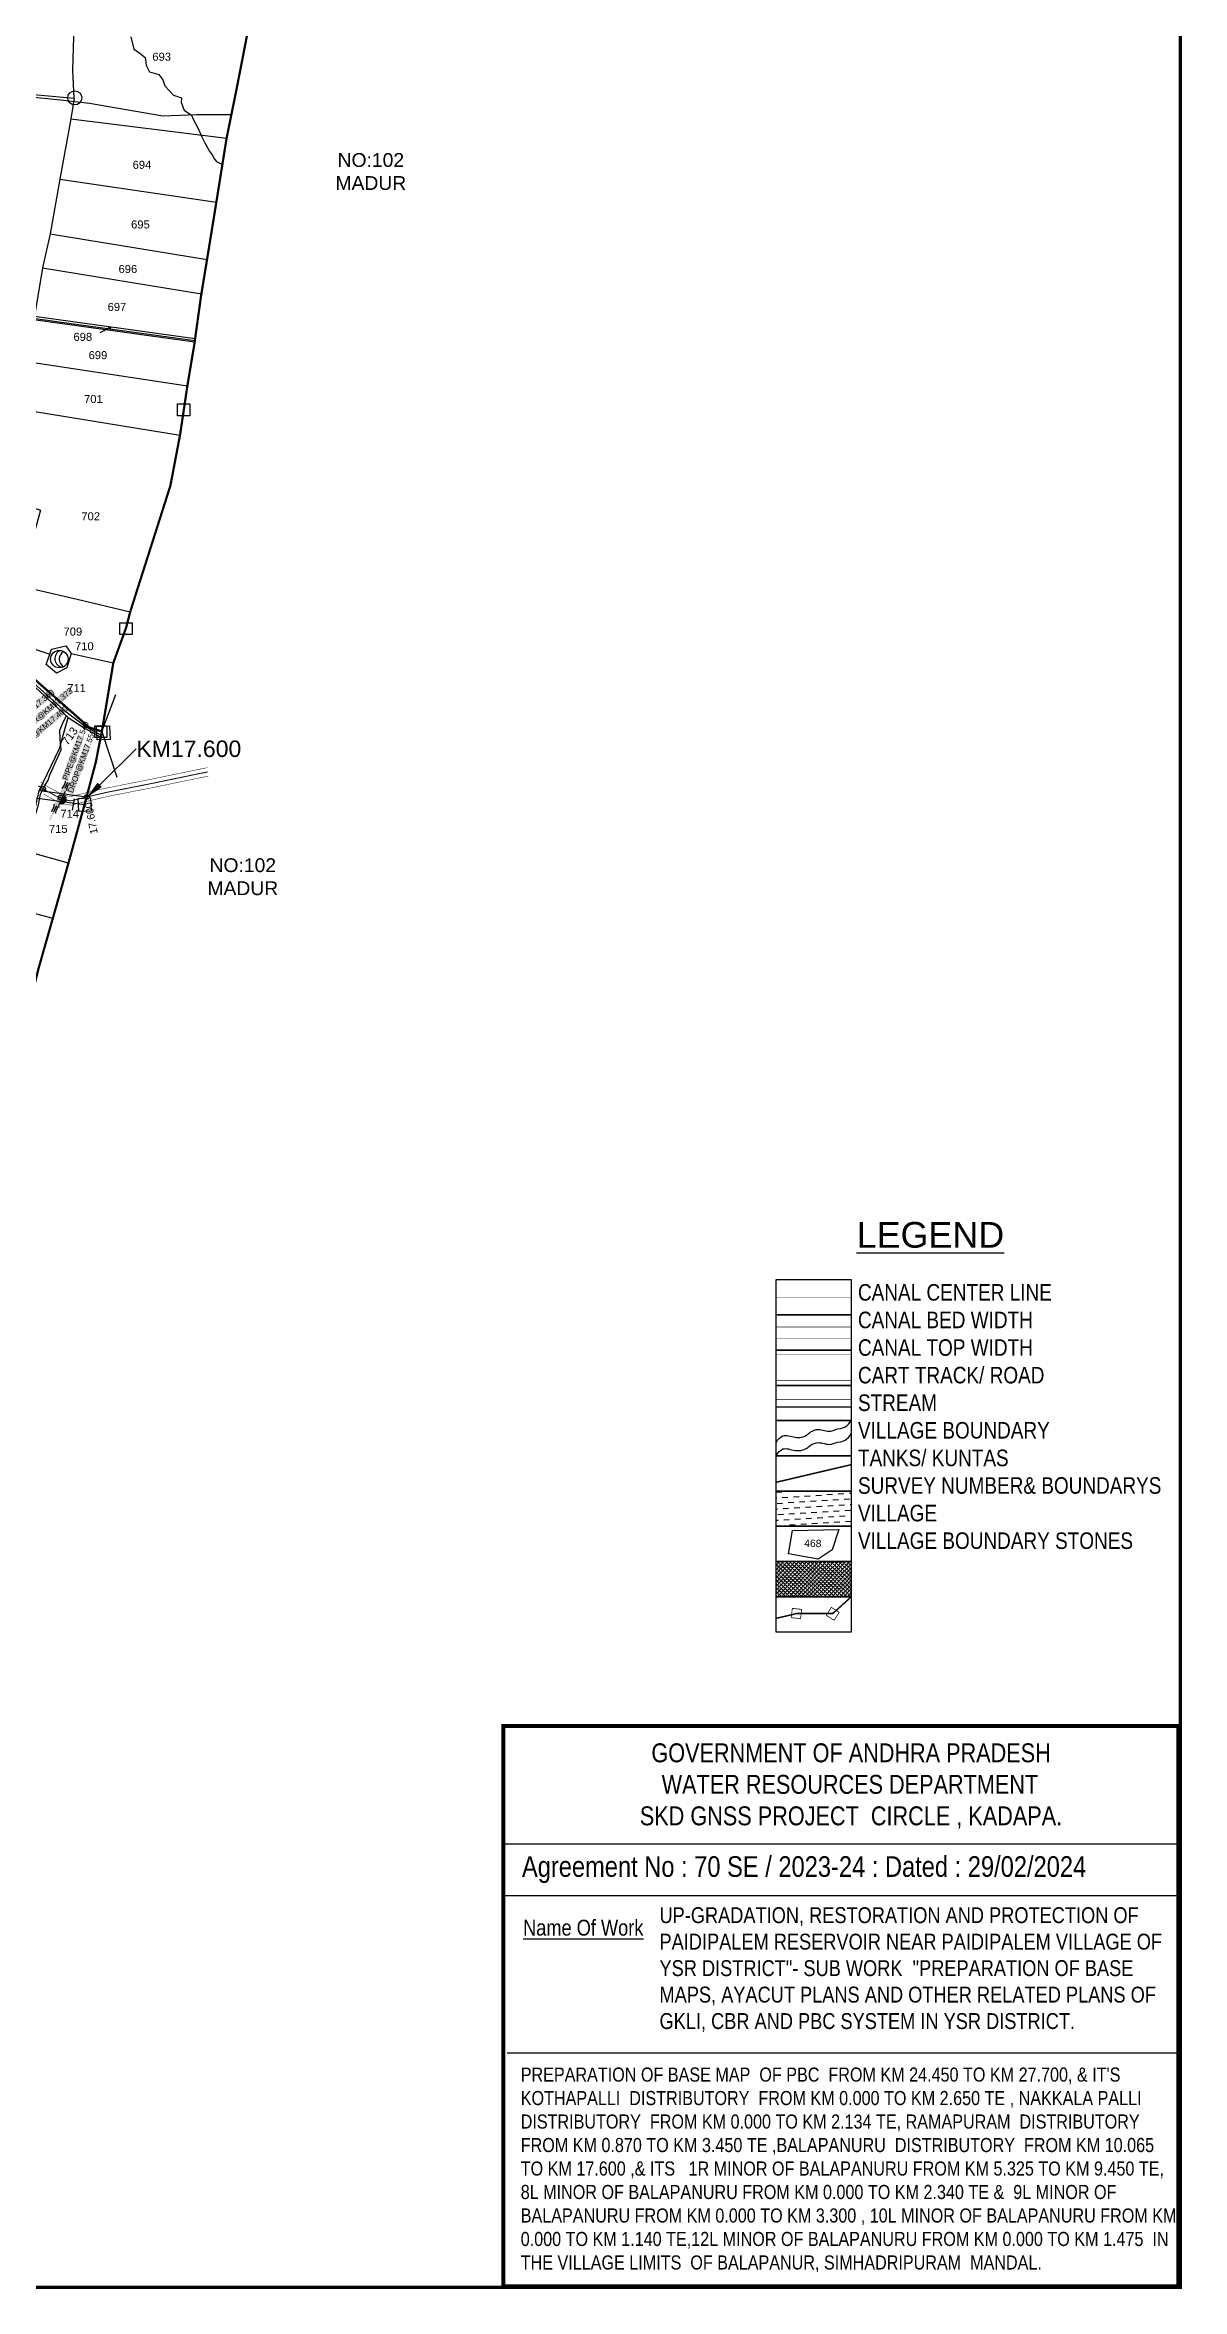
# Model space of a CAD drawing. Header units: millimetres. Extents: x 194974 to 210505, y 1603976 to 1614238.
# Drawn here: x 199803 to 202218, y 1604136 to 1608904 of the extents above; entities that cross this region are included whole.
import ezdxf
from ezdxf import colors
from ezdxf.entities.mleader import LeaderData, LeaderLine
from ezdxf.enums import TextEntityAlignment as Align
from ezdxf.math import Vec2, Vec3

# ---------------------------------------------------------------- set-up
doc = ezdxf.new("R2010")
doc.units = ezdxf.units.MM
doc.header["$LTSCALE"] = 15
doc.header["$PDMODE"] = 32
doc.header["$PDSIZE"] = 10
doc.linetypes.add('ACAD_ISO02W100', pattern=[15, 12, -3])
doc.linetypes.add('HIDDEN2', pattern=[0.1875, 0.125, -0.0625])
for name, color, linetype in [('BOUNDRY STONES', 240, 'Continuous'), ('CANAL1', 7, 'Continuous'), ('CSMark', 72, 'Continuous'), ('DIMENSION', 1, 'Continuous'), ('FRAME 025', 7, 'Continuous'), ('PAPER SIZE', 5, 'Continuous'), ('PLOT NO', 7, 'Continuous'), ('PLOTS', 7, 'Continuous'), ('PLOTS NO', 7, 'Continuous'), ('ROADS', 1, 'Continuous'), ('STREAMS', 4, 'Continuous'), ('STRUCTURE', 5, 'Continuous'), ('TABLE', 7, 'Continuous'), ('tank', 4, 'Continuous'), ('text2', 7, 'Continuous'), ('TITLEBLOCK', 7, 'Continuous'), ('VILLAGE', 7, 'Continuous'), ('VILLAGE BOUNDRY', 5, 'Continuous'), ('VILLAGE STONES', 240, 'Continuous'), ('wells', 7, 'Continuous')]:
    doc.layers.add(name, color=color, linetype=linetype)
doc.styles.add('A', font='arial.ttf')
doc.styles.add('ARIALN', font='ARIALN.TTF')
doc.styles.get("Standard").update_dxf_attribs({"font": 'arial.ttf'})
doc.linetypes.add('DOTS', pattern='A,1e-06,-3,["●",Standard,S=3,R=0,X=-1.25,Y=-1.25],-3', length=6.000001)
doc.dimstyles.get("Standard").update_dxf_attribs({"dimtxt": 0.18, "dimasz": 0.18, "dimexe": 0.18, "dimexo": 0.0625, "dimgap": 0.09, "dimtad": 0, "dimtih": 1, "dimtoh": 1, "dimdec": 4, "dimzin": 0, "dimdsep": 46, "dimtxsty": 'Standard', "dimcen": 0.09, "dimadec": 0, "dimazin": 0, "dimtfac": 1, "dimtdec": 4, "dimtofl": 0, "dimtmove": 0, "dimatfit": 3, "dimfxl": 1, "dimtolj": 1, "dimtzin": 0, "dimarcsym": 0})

# ---------------------------------------------------------------- blocks, each defined once
blk = doc.blocks.new('DROP')
h = blk.add_hatch()
h.set_pattern_fill('ANSI31', color=1, scale=10, angle=45)
h.set_pattern_definition([(90, (-324.4107, -25.7687), (-1.25, 0), [])])
h.paths.add_polyline_path([(-9.9, -4.3), (-13.8, 4.1), (13.8, 4.1), (10.2, -4.3)])
at = {"layer": 'STRUCTURE', "color": 5, "const_width": 0.49}
blk.add_lwpolyline([(-9.9, -4.3), (-13.8, 4.1), (13.8, 4.1), (10.2, -4.3), (-9.9, -4.3)], dxfattribs=at)
at = {"layer": 'STRUCTURE', "color": 5}
blk.add_circle((0, 0), 1.33, dxfattribs=at)
blk = doc.blocks.new('SP')
at = {"layer": 'STRUCTURE'}
h = blk.add_hatch(dxfattribs=at)
h.set_pattern_fill('DASH', color=256, scale=8, style=0)
h.set_pattern_definition([(0, (0, 0), (1, 1), [1, -1])])
edge = h.paths.add_edge_path()
edge.add_spline(control_points=[(769825.7, 1706742.1), (769825.3, 1706741.8), (769823.8, 1706740.8), (769820.9, 1706740.3), (769817, 1706739.7), (769811.4, 1706738.9), (769804, 1706739.7), (769798.4, 1706741), (769795.6, 1706741.6)], knot_values=[0, 0, 0, 0, 1.613557, 5.24513, 8.624976, 13.470124, 22.190216, 30.746377, 30.746377, 30.746377, 30.746377], degree=3, periodic=0)
edge.add_line((769795.6, 1706741.6), (769792.6, 1706739.6))
edge.add_line((769792.6, 1706739.6), (769732.6, 1706739.6))
edge.add_line((769732.6, 1706739.6), (769729.6, 1706741.6))
edge.add_spline(control_points=[(769729.6, 1706741.6), (769726.9, 1706740.9), (769721.3, 1706739.5), (769713.9, 1706738.5), (769708.3, 1706739.1), (769704.4, 1706739.6), (769701.5, 1706740), (769700, 1706741), (769699.5, 1706741.3)], knot_values=[0, 0, 0, 0, 8.556161, 17.276253, 22.121402, 25.501247, 29.13282, 30.746377, 30.746377, 30.746377, 30.746377], degree=3, periodic=0)
edge.add_line((769699.5, 1706741.3), (769699.5, 1706722.1))
edge.add_spline(control_points=[(769699.5, 1706722.1), (769700, 1706722.4), (769701.4, 1706723.4), (769704.3, 1706724), (769708.2, 1706724.5), (769713.8, 1706725.3), (769721.2, 1706724.5), (769726.8, 1706723.3), (769729.6, 1706722.6)], knot_values=[0, 0, 0, 0, 1.613557, 5.24513, 8.624976, 13.470124, 22.190216, 30.746377, 30.746377, 30.746377, 30.746377], degree=3, periodic=0)
edge.add_line((769729.6, 1706722.6), (769732.6, 1706724.6))
edge.add_line((769732.6, 1706724.6), (769792.6, 1706724.6))
edge.add_line((769792.6, 1706724.6), (769795.6, 1706722.6))
edge.add_spline(control_points=[(769795.6, 1706722.6), (769798.4, 1706723.3), (769803.9, 1706724.8), (769811.3, 1706725.8), (769817, 1706725.1), (769820.9, 1706724.7), (769823.8, 1706724.2), (769825.2, 1706723.3), (769825.7, 1706723)], knot_values=[0, 0, 0, 0, 8.556161, 17.276253, 22.121402, 25.501247, 29.13282, 30.746377, 30.746377, 30.746377, 30.746377], degree=3, periodic=0)
edge.add_line((769825.7, 1706723), (769825.7, 1706742.1))
h.paths.add_polyline_path([(769764.2, 1706732.1, -1), (769761.1, 1706732.1, -1)], flags=0)
h.paths.add_polyline_path([(769761.1, 1706732.1, 1), (769764.2, 1706732.1, 1)], flags=16)
at = {"layer": 'STRUCTURE', "const_width": 0.628}
for points in [[(769726.6, 1706747.6), (769726.6, 1706743.6), (769732.6, 1706739.6), (769792.6, 1706739.6), (769798.6, 1706743.6), (769798.6, 1706747.6)], [(769726.6, 1706716.6), (769726.6, 1706720.6), (769732.6, 1706724.6), (769792.6, 1706724.6), (769798.6, 1706720.6), (769798.6, 1706716.6)]]:
    blk.add_lwpolyline(points, dxfattribs=at)
at = {"layer": 'STRUCTURE', "color": 3}
blk.add_lwpolyline([(769732.6, 1706724.6), (769792.6, 1706724.6)], dxfattribs=at)
blk.add_lwpolyline([(769732.6, 1706724.6), (769792.6, 1706724.6)], dxfattribs=at)
at = {"layer": 'STRUCTURE', "color": 0}
blk.add_circle((769762.6, 1706732.1), 1.55, dxfattribs=at)
at = {"layer": 'STRUCTURE'}
for points in [[(769699.5, 1706741.3), (769700.9, 1706740.5), (769704.4, 1706739.6), (769707.8, 1706739.2), (769712.6, 1706738.8), (769721.3, 1706739.7), (769729.6, 1706741.6)], [(769699.5, 1706722.1), (769700.9, 1706723), (769704.4, 1706724), (769707.7, 1706724.5), (769712.5, 1706725), (769721.2, 1706724.4), (769729.6, 1706722.6)], [(769825.7, 1706742.1), (769824.3, 1706741.3), (769820.8, 1706740.3), (769817.5, 1706739.8), (769812.7, 1706739.2), (769804, 1706739.9), (769795.6, 1706741.6)], [(769825.7, 1706723), (769824.3, 1706723.8), (769820.8, 1706724.7), (769817.4, 1706725.1), (769812.6, 1706725.5), (769803.9, 1706724.6), (769795.6, 1706722.6)]]:
    blk.add_spline(points, degree=3, dxfattribs=at)
at = {"layer": 'STRUCTURE', "color": 0}
blk.add_text('STREAM', height=5, dxfattribs=at).set_placement((769684.3, 1706732.1), align=Align.MIDDLE_CENTER)
for points in [[(769727.4, 1706732.1), (769700.8, 1706732.1)], [(769824.4, 1706732.1), (769800.5, 1706732.1)]]:
    blk.add_leader(points, dimstyle='Standard', override={"dimasz": 10, "dimgap": 0.09, "dimtad": 0}, dxfattribs=at)

msp = doc.modelspace()

# ---------------------------------------------------------------- hatches: boundary and pattern name
at = {"layer": 'tank'}
h = msp.add_hatch(dxfattribs=at)
h.set_pattern_fill('DASH', color=256, scale=95.077244, angle=3.5405, style=0)
h.set_pattern_definition([(3.5405362, (-403735.14, 277832.465), (11.12803869, 12.59590524), [11.88465552, -11.88465552])])
h.paths.add_polyline_path([(201355.7, 1605831.3), (201515.3, 1605831.3), (201515.3, 1605756.5), (201355.7, 1605756.5)])
at = {"layer": 'VILLAGE', "linetype": 'Continuous'}
h = msp.add_hatch(dxfattribs=at)
h.set_pattern_fill('SACNCR', color=256, scale=63.860199, angle=1.5303, style=0)
h.set_pattern_definition([(46.53031993, (-403735.1395, 277832.4647), (-4.344919461, 4.118806994), []), (46.53031993, (-403730.9076, 277832.578), (-4.344919461, 4.118806994), [0, -5.9868937])])
h.paths.add_polyline_path([(201355.7, 1605681.6), (201515.3, 1605681.6), (201515.3, 1605606.7), (201355.7, 1605606.7)])

# ---------------------------------------------------------------- linework, layer by layer
at = {"color": 5, "const_width": 7}
msp.add_lwpolyline([(194977.8, 1613773.1), (202214.5, 1613773.1), (202214.5, 1604139.6), (194977.8, 1604139.6)], close=True, dxfattribs=at)
at = {"layer": 'BOUNDRY STONES', "color": 1}
for points in [[(200084.8, 1608140.7), (200110.9, 1608140.7), (200110.9, 1608115.7), (200084.8, 1608115.7)], [(199962, 1607675.7), (199988.1, 1607675.7), (199988.1, 1607650.8), (199962, 1607650.8)], [(199908.7, 1607457.3), (199934.8, 1607457.2), (199934.8, 1607432.3), (199908.7, 1607432.3)], [(199912.8, 1607455.6), (199940.3, 1607456.9), (199941.6, 1607428.3), (199914.1, 1607427)], [(199873.9, 1607302.7), (199899.8, 1607303.9), (199901.1, 1607276), (199875.2, 1607274.8)]]:
    msp.add_lwpolyline(points, close=True, dxfattribs=at)
for points in [[(199924, 1607445.1), (199953.3, 1607523.8)], [(199924, 1607445.1), (199956, 1607347.9)]]:
    msp.add_lwpolyline(points, dxfattribs=at)
at = {"layer": 'CANAL1', "color": 1, "linetype": 'HIDDEN2', "ltscale": 4, "const_width": 2}
msp.add_lwpolyline([(199788.6, 1607330), (199804.5, 1607319.9), (199819.1, 1607311.9), (199832.1, 1607305.1), (199845.6, 1607299.7), (199858.1, 1607297.7), (199880.7, 1607303.2), (199934.7, 1607315.8), (200030.3, 1607334.6), (200133.2, 1607356), (200148.9, 1607359.1)], dxfattribs=at)
at = {"layer": 'CANAL1', "color": 200, "const_width": 1}
for points in [[(199794.1, 1607337.1), (199809.1, 1607327.6), (199823.4, 1607319.8), (199835.9, 1607313.3), (199848, 1607308.4), (199857.7, 1607306.9), (199878.6, 1607311.9), (199932.8, 1607324.6), (200028.5, 1607343.5), (200131.4, 1607364.9), (200148, 1607368.1)], [(199800, 1607312.1), (199814.9, 1607303.9), (199828.3, 1607296.9), (199843.1, 1607291), (199858.5, 1607288.5), (199882.7, 1607294.4), (199936.6, 1607307), (200032, 1607325.8), (200135, 1607347.2), (200149.8, 1607350.1)]]:
    msp.add_lwpolyline(points, dxfattribs=at)
at = {"layer": 'CANAL1', "color": 1, "linetype": 'HIDDEN2', "ltscale": 100, "const_width": 0.782, "elevation": -9.3}
msp.add_lwpolyline([(201355.7, 1606243), (201515.3, 1606243)], dxfattribs=at)
at = {"layer": 'CANAL1', "color": 5, "ltscale": 100, "const_width": 0.782, "elevation": -9.3}
for points in [[(201515.3, 1606179.9), (201355.7, 1606179.9)], [(201515.3, 1606156.4), (201355.7, 1606156.4)]]:
    msp.add_lwpolyline(points, dxfattribs=at)
at = {"layer": 'CANAL1', "color": 1, "ltscale": 100, "const_width": 0.782, "elevation": -9.3}
for points in [[(201515.3, 1606120.7), (201355.7, 1606120.7)], [(201515.3, 1606065.9), (201355.7, 1606065.9)]]:
    msp.add_lwpolyline(points, dxfattribs=at)
at = {"layer": 'FRAME 025', "lineweight": -3}
for points in [[(200775.8, 1605082.3), (202206.3, 1605082.3)], [(200775.2, 1604971.9), (202205.7, 1604971.9)], [(200784.4, 1604638.2), (202214.9, 1604638.2)]]:
    msp.add_lwpolyline(points, dxfattribs=at)
at = {"layer": 'PAPER SIZE', "color": 5, "const_width": 8.52}
msp.add_lwpolyline([(200776.4, 1605332), (202209.9, 1605332), (202209.9, 1604142.2), (200776.4, 1604142.2)], close=True, dxfattribs=at)
at = {"layer": 'PLOT NO', "elevation": -9.3}
for points in [[(201355.7, 1606280.5), (201515.3, 1606280.5), (201515.3, 1606205.6), (201355.7, 1606205.6)], [(201355.7, 1606205.6), (201515.3, 1606205.6), (201515.3, 1606130.7), (201355.7, 1606130.7)], [(201355.7, 1606130.7), (201515.3, 1606130.7), (201515.3, 1606055.9), (201355.7, 1606055.9)], [(201355.7, 1606055.9), (201515.3, 1606055.9), (201515.3, 1605981), (201355.7, 1605981)], [(201355.7, 1605981), (201515.3, 1605981), (201515.3, 1605906.2), (201355.7, 1605906.2)], [(201355.7, 1605906.2), (201515.3, 1605906.2), (201515.3, 1605831.3), (201355.7, 1605831.3)], [(201355.7, 1605831.3), (201515.3, 1605831.3), (201515.3, 1605756.5), (201355.7, 1605756.5)], [(201355.7, 1605756.5), (201515.3, 1605756.5), (201515.3, 1605681.6), (201355.7, 1605681.6)], [(201355.7, 1605681.6), (201515.3, 1605681.6), (201515.3, 1605606.7), (201355.7, 1605606.7)], [(201355.7, 1605606.7), (201515.3, 1605606.7), (201515.3, 1605531.9), (201355.7, 1605531.9)]]:
    msp.add_lwpolyline(points, close=True, dxfattribs=at)
msp.add_lwpolyline([(201382.4, 1605698.3), (201390.6, 1605747.6), (201489.1, 1605749.8), (201474.9, 1605706.6), (201445.1, 1605686.8), (201382.4, 1605698.3)], dxfattribs=at)
at = {"layer": 'PLOT NO', "color": 4}
for points in [[(201355.7, 1605934.7, -9.3), (201370.3, 1605948.8, -9.3), (201396, 1605945.8, -9.3), (201421, 1605950.6, -9.3), (201428.4, 1605956.6, -9.3), (201445.3, 1605962.3, -9.3), (201458.6, 1605960.1, -9.3), (201471.7, 1605958.7, -9.3), (201481.7, 1605961.9, -9.3), (201502.3, 1605967.5, -9.3), (201515.3, 1605981, -9.3)], [(201355.7, 1605906.7, -9.3), (201370.3, 1605920.8, -9.3), (201396, 1605917.8, -9.3), (201421, 1605922.6, -9.3), (201428.4, 1605928.5, -9.3), (201445.3, 1605934.3, -9.3), (201458.6, 1605932.1, -9.3), (201471.7, 1605930.7, -9.3), (201481.7, 1605933.9, -9.3), (201502.3, 1605939.5, -9.3), (201515.3, 1605953, -9.3)]]:
    msp.add_spline(points, degree=3, dxfattribs=at)
at = {"layer": 'PLOTS'}
for points in [[(199725.2, 1608803.2), (199865.2, 1608790.2), (199862.4, 1608850), (199866.9, 1608989.2), (199868.7, 1609045.4), (199856, 1609055.1)], [(199857.8, 1608746.3), (199834.7, 1608618), (200167.1, 1608569.4)], [(199865.2, 1608790.2), (199857.8, 1608746.3), (200188.9, 1608705.7)], [(200120.9, 1608271.7), (199778.6, 1608319.3), (199628.9, 1608340.1), (199516.9, 1608355.7), (199458.9, 1608363.8), (199335.6, 1608382.6), (199305.7, 1608387.2), (199171.2, 1608430), (199078.3, 1608464.5), (199055.3, 1608471.7), (198966.9, 1608499.4), (198857.3, 1608527.9), (198725.7, 1608562.1), (198660, 1608586.1), (198532.6, 1608608.5), (198393.1, 1608632.9), (198323.5, 1608650.9), (198130.1, 1608680.2), (198050.8, 1608644)], [(199834.7, 1608618), (199814.4, 1608502.2), (200147.3, 1608447.5)], [(198125.6, 1608592.3), (198189.9, 1608555.1), (198314, 1608491.6), (198435.1, 1608429.7), (198561.7, 1608380.4), (198669.2, 1608331.8), (198729.5, 1608304.5), (198843.6, 1608229.8), (198903.3, 1608190.7), (198982.1, 1608139.1), (199086.5, 1608070.8), (199198.1, 1607992.9), (199270, 1607942.8), (199366.8, 1607885.3), (199453.3, 1607827.9), (199524.5, 1607780.7), (199590.6, 1607723.8), (199685.3, 1607642.4), (199713.2, 1607618.4), (199734.4, 1607600.2), (199775.7, 1607544.7), (199852.4, 1607474.5), (199888.5, 1607451.1), (199921.5, 1607432.8)], [(199814.4, 1608502.2), (199798.2, 1608430.1), (200135.3, 1608374.7)], [(199798.2, 1608430.1), (199780.9, 1608327.3), (200122.1, 1608279.9)], [(199780.9, 1608327.3), (199779.8, 1608319.2), (199755.2, 1608232.2), (200105.6, 1608179.4)], [(199755.2, 1608232.2), (199711.2, 1608075.4), (199681.6, 1607969.9), (199750.2, 1607952.3), (199772, 1608051), (199781.4, 1608124.8), (200090, 1608074.8)], [(199750.2, 1607952.3), (199750.5, 1607929.1), (199793.6, 1607914.8), (199753.3, 1607768.4), (199749.9, 1607756.1), (199785.8, 1607745.8), (199871.3, 1607725.8), (199984.1, 1607699.1)], [(199759.2, 1607627.8), (199813.4, 1607608.9), (199817.2, 1607619.7), (199847.4, 1607627.1), (199858.6, 1607611), (199849.8, 1607580.1), (199827.4, 1607569.2), (199805.7, 1607587.1), (199813.4, 1607608.9)], [(199858.6, 1607611), (199948.3, 1607590.7)], [(199853, 1607165.2), (199764.8, 1607190.1), (199768.3, 1607202.5), (199755.6, 1607206.1), (199753.7, 1607229.9), (199773.7, 1607242.1), (199787.6, 1607303.5), (199791.1, 1607319.1), (199834.1, 1607409), (199852.4, 1607474.5)], [(199791.5, 1607319.9), (199891.6, 1607306.4)], [(199690.3, 1607309.2), (199787.6, 1607303.5), (199887.1, 1607289.6)], [(199510.3, 1606992.4), (199652.2, 1606965.8), (199654.9, 1606980.2), (199674.8, 1607086.5), (199819.9, 1607048.4)]]:
    msp.add_lwpolyline(points, dxfattribs=at)
at = {"layer": 'PLOTS NO'}
for points in [[(199942.1, 1608303.2), (199919.6, 1608291.9)], [(199937.6, 1608303.6), (199942.1, 1608303.2), (199940.6, 1608297.8)]]:
    msp.add_lwpolyline(points, dxfattribs=at)
msp.add_circle((199866.4, 1608790.9), 14.9, dxfattribs=at)
at = {"layer": 'ROADS', "color": 1}
msp.add_lwpolyline([(198689.2, 1608578.3), (198709.4, 1608588.8), (198753.3, 1608595.7), (198800, 1608611.5), (198902.5, 1608636.8), (198952.8, 1608654.3), (199009.5, 1608670.1), (199065.5, 1608691.3), (199124.1, 1608717.4), (199204.4, 1608742.3), (199280, 1608759.5), (199383.6, 1608769.9), (199474.3, 1608785.4), (199590.1, 1608796.5), (199669.7, 1608795.8), (199759.7, 1608794.9), (199836, 1608786.6), (199897.8, 1608779.8), (200053.2, 1608752.6), (200125, 1608755.6), (200199.1, 1608755.8)], dxfattribs=at)
at = {"layer": 'ROADS'}
for points in [[(200121.3, 1608274.6), (199858.6, 1608311.2), (199630.7, 1608343), (199406.8, 1608376.4), (199311.1, 1608391.9), (199166.9, 1608435), (199005.2, 1608493), (198811.4, 1608544.1), (198718.3, 1608567.4), (198660.1, 1608589.2), (198581, 1608604.6), (198476, 1608625), (198369, 1608644.2), (198333.7, 1608650.5), (198272.1, 1608661.6), (198189.6, 1608676.4), (198137.6, 1608683.6), (198118.4, 1608682.8), (198040.3, 1608648.7)], [(199772.3, 1607553.9), (199841.5, 1607491.8), (199891.6, 1607454.4), (199922.4, 1607437.1)]]:
    msp.add_lwpolyline(points, dxfattribs=at)
at = {"layer": 'ROADS', "ltscale": 0.15, "const_width": 1.56, "elevation": -9.3}
msp.add_lwpolyline([(201355.7, 1606026.3), (201515.3, 1606026.3)], dxfattribs=at)
at = {"layer": 'ROADS', "linetype": 'DOTS', "ltscale": 0.5, "elevation": -9.3}
msp.add_lwpolyline([(201355.7, 1606010.6), (201515.3, 1606010.6)], dxfattribs=at)
at = {"layer": 'STREAMS', "color": 4}
msp.add_lwpolyline([(199985.4, 1608920.9), (199992.1, 1608894.3), (200002, 1608888), (200015.8, 1608876.7), (200017.9, 1608860.2), (200025.3, 1608846.1), (200045, 1608840.8), (200053.1, 1608829.5), (200058, 1608816.8), (200076.4, 1608796.9), (200093.3, 1608791.3), (200092.2, 1608781.1), (200098.6, 1608765.2), (200114.4, 1608754.3), (200118, 1608745.9), (200127.1, 1608728.6), (200136, 1608707.9), (200142.7, 1608695.6), (200147.2, 1608687.5), (200153.6, 1608676.6), (200158.2, 1608670.3), (200163.1, 1608661.1), (200167.3, 1608655.8), (200180, 1608649.1)], dxfattribs=at)
at = {"layer": 'STREAMS'}
msp.add_lwpolyline([(199779.6, 1607241.5), (199781.2, 1607260.6), (199789.3, 1607289.4), (199793.6, 1607311.7), (199800.8, 1607326.2), (199809.6, 1607341.3), (199813.8, 1607353.1), (199837.2, 1607406.1), (199835.1, 1607428.6), (199834.8, 1607448), (199840.5, 1607461.4), (199848.6, 1607479.2)], dxfattribs=at)
at = {"layer": 'text2'}
msp.add_lwpolyline([(199865.2, 1607302), (199861.2, 1607277.6)], dxfattribs=at)
at = {"layer": 'text2', "color": 2}
for p in [(199799.1, 1607323.3), (199892.3, 1607305.9)]:
    msp.add_point(p, dxfattribs=at)
at = {"layer": 'text2', "color": 3}
for p in [(199836, 1607305, 21), (199843, 1607299, 22)]:
    msp.add_point(p, dxfattribs=at)
at = {"layer": 'VILLAGE BOUNDRY'}
msp.add_lwpolyline([(200359.8, 1609596, 4.72, 4.72, 0), (200343.9, 1609539.5, 4.72, 4.72, 0), (200348.2, 1609462.8, 4.72, 4.72, 0), (200343, 1609420.3, 4.72, 4.72, 0), (200336.2, 1609384.8, 4.72, 4.72, 0), (200301, 1609241.6, 4.72, 4.72, 0), (200276.3, 1609134.7, 4.72, 4.72, 0), (200261, 1609064.6, 4.72, 4.72, 0), (200244.9, 1608988.6, 4.72, 4.72, 0), (200209.3, 1608806, 4.72, 4.72, 0), (200188.9, 1608705.7, 4.72, 4.72, 0), (200167.1, 1608569.4, 4.72, 4.72, 0), (200147.2, 1608446.8, 4.72, 4.72, 0), (200134.7, 1608370.9, 4.72, 4.72, 0), (200120.2, 1608266.7, 4.72, 4.72, 0), (200105.6, 1608179.4, 4.72, 4.72, 0), (200097.5, 1608125.2, 4.72, 4.72, 0), (200090, 1608074.8, 4.72, 4.72, 0), (200069.4, 1607966.8, 4.72, 4.72, 0), (199984.1, 1607699.1, 4.72, 4.72, 0), (199975.6, 1607665.9, 4.72, 4.72, 0), (199948.3, 1607590.7, 4.72, 4.72, 0), (199924, 1607445.1, 0, 0, 0)], format="xyseb", dxfattribs=at)
at = {"layer": 'VILLAGE BOUNDRY', "const_width": 4.72}
for points in [[(200244.9, 1608988.6), (200209.3, 1608806), (200188.9, 1608705.7), (200167.1, 1608569.4), (200147.2, 1608446.8), (200134.7, 1608370.9), (200120.2, 1608266.7), (200105.6, 1608179.4), (200097.5, 1608125.2), (200090, 1608074.8), (200069.4, 1607966.8), (199984.1, 1607699.1), (199975.6, 1607665.9), (199948.3, 1607590.7), (199924, 1607445.1), (199897.2, 1607453.6), (199774, 1607562.1)], [(199614.6, 1606162.2), (199614.6, 1606162.2), (199614.6, 1606162.2), (199649, 1606330.2), (199693.8, 1606536.2), (199741.9, 1606749.1), (199789.8, 1606942.7), (199819.9, 1607048.4), (199853, 1607165.2), (199887.1, 1607289.6), (199910.9, 1607379.1), (199924, 1607445.1), (199922.4, 1607446.1)], [(199922.4, 1607446.1), (199924, 1607445.1), (199910.9, 1607379.1), (199887.1, 1607289.6), (199853, 1607165.2), (199819.9, 1607048.4), (199789.8, 1606942.7)]]:
    msp.add_lwpolyline(points, dxfattribs=at)
at = {"layer": 'VILLAGE BOUNDRY', "linetype": 'ACAD_ISO02W100', "ltscale": 2, "const_width": 3.13, "elevation": -9.3}
for points in [[(201355.7, 1605850), (201515.3, 1605887.5)], [(201355.7, 1605560.9), (201399.8, 1605571.3), (201476.2, 1605571.3), (201515.3, 1605606.7)]]:
    msp.add_lwpolyline(points, dxfattribs=at)
at = {"layer": 'VILLAGE STONES', "const_width": 1.59, "elevation": -9.3}
for points in [[(201390.2, 1605582.2), (201410, 1605580), (201407.8, 1605560.3), (201388.1, 1605562.5)], [(201462.3, 1605567.6), (201473.1, 1605584.3), (201489.8, 1605573.5), (201479, 1605556.8)]]:
    msp.add_lwpolyline(points, close=True, dxfattribs=at)
at = {"layer": 'wells', "color": 0}
msp.add_circle((199833.6, 1607598.7), 18.5, dxfattribs=at)
for centre, start, end in [((199842.6, 1607599.8), 111.1, 263.0652), ((199852.1, 1607598.6), 119.6497, 239.7566)]:
    msp.add_arc(centre, 18.5, start, end, dxfattribs=at)

# ---------------------------------------------------------------- block references
at = {"xscale": 0.7000000000000002, "yscale": 0.7000000000000002, "zscale": 0.7000000000000002, "rotation": 64.76230759523399}
msp.add_blockref('DROP', (199843, 1607299, 22), dxfattribs=at)
at = {"layer": 'STRUCTURE', "color": 0, "xscale": 0.5599999999999999, "yscale": 0.5599999999999999, "zscale": 0.5599999999999999, "rotation": 64.75235738572583}
msp.add_blockref('SP', (880440.2, 809750.6, 21), dxfattribs=at)

# ---------------------------------------------------------------- texts
at = {"layer": 'CSMark', "color": 1}
msp.add_text('17.600', height=16, rotation=100.7817, dxfattribs=at).set_placement((199907.6, 1607227.2), align=Align.MIDDLE_LEFT)
at = {"layer": 'DIMENSION', "color": 1, "char_height": 29.35, "width": 359.925, "attachment_point": 2}
for insert in [(200495.2, 1608673.7), (200223.3, 1607175.6)]:
    msp.add_mtext('NO:102\\PMADUR', dxfattribs=dict(at, insert=insert))
at = {"layer": 'PLOT NO'}
msp.add_text('468', height=15.65, rotation=358.6877, dxfattribs=at).set_placement((201433.9, 1605720.4, -9.3), align=Align.MIDDLE_CENTER)
at = {"layer": 'PLOTS NO'}
for s, p in [('693', (200031.2, 1608869.9)), ('694', (199989.3, 1608640.3)), ('695', (199986.1, 1608513.6)), ('696', (199959.4, 1608418.9)), ('697', (199936.2, 1608338.4)), ('698', (199863.7, 1608274.8)), ('699', (199895.8, 1608236)), ('701', (199886.2, 1608142.8)), ('702', (199880.4, 1607893.6)), ('709', (199842.5, 1607648.8)), ('710', (199866.9, 1607617.6)), ('711', (199850.4, 1607528.7)), ('714', (199835.8, 1607261.7)), ('715', (199811.5, 1607229.6))]:
    msp.add_text(s, height=17, dxfattribs=at).set_placement(p)
msp.add_text('713', height=17, rotation=54.7015, dxfattribs=at).set_placement((199851.3, 1607414.2))
at = {"layer": 'STRUCTURE', "color": 5, "char_height": 12, "attachment_point": 1, "bg_fill": 1, "box_fill_scale": 1.1, "bg_fill_color": 7, "bg_fill_true_color": 16777215, "bg_fill_transparency": 0}
for s, insert, width, rotation in [('DROP@KM17.360', (199708, 1607443.7), 141.19, 40.3135), ('3R MINOR@KM17.373', (199721.7, 1607424.9), 174.758, 40.3135), ('DROP@KM17.400', (199736.8, 1607408.3), 141.19, 40.3135), ('PIPE@KM17.540', (199839.6, 1607344.5), 98.267, 69.6465), ('DROP@KM17.550', (199850.9, 1607317.6), 105.923, 69.6465)]:
    msp.add_mtext(s, dxfattribs=dict(at, insert=insert, width=width, rotation=rotation))
at = {"layer": 'TABLE', "extrusion": (0.000201441, 0.004807, 0.999988), "style": 'A'}
msp.add_text('%%ULEGEND', height=54.56, rotation=359.9999, dxfattribs=at).set_placement((201683.6, 1606357, 7752.9), align=Align.MIDDLE)
at = {"layer": 'TITLEBLOCK', "extrusion": (0.000201441, 0.004807, 0.999988), "style": 'ARIALN'}
msp.add_text('%%UName Of Work', height=33.737, rotation=359.9999, dxfattribs=at).set_placement((200818.5, 1604868.3, 7751.5))
at = {"layer": 'TITLEBLOCK', "extrusion": (0.000201441, 0.004807, 0.999988), "attachment_point": 1, "text_direction": (1, -1e-06, -0.000201), "style": 'ARIALN'}
for s, insert, char_height, width in [('CANAL CENTER LINE \\PCANAL BED WIDTH {\\H1.52882x; }\\PCANAL TOP WIDTH {\\H1.35255x; }\\PCART TRACK/ ROAD{\\H1.4113x; }\\PSTREAM {\\H1.39172x; }\\PVILLAGE BOUNDARY{\\H1.39825x; }\\PTANKS/ KUNTAS{\\H1.39607x; }\\PSURVEY NUMBER& BOUNDARYS{\\H1.3968x; }\\PVILLAGE{\\H1.39655x; }\\PVILLAGE BOUNDARY STONES{\\H1.39664x; }', (201529.7, 1606271.1, -9.3), 35.161, 737.175), ('\\pi52.53709;GOVERNMENT OF ANDHRA PRADESH  \\P\\pi74.38096;WATER RESOURCES DEPARTMENT      \\P\\pi27.98156;SKD GNSS PROJECT  CIRCLE , KADAPA.', (201038.4, 1605295.4, -6.1), 40.154, 947.056), ('Agreement No : 70 SE / 2023-24 : Dated : 29/02/2024', (200816.1, 1605055.7, -8.1), 43.859, 1415.701), ('UP-GRADATION, RESTORATION AND PROTECTION OF PAIDIPALEM RESERVOIR NEAR PAIDIPALEM VILLAGE OF YSR DISTRICT"- SUB WORK  "PREPARATION OF BASE MAPS, AYACUT PLANS AND OTHER RELATED PLANS OF GKLI, CBR AND PBC SYSTEM IN YSR DISTRICT.', (201108.2, 1604947.3, -7.1), 33.7374, 1089.001), ("PREPARATION OF BASE MAP  OF {\\C1;PBC}  FROM KM {\\C0;24.450} TO KM {\\C0;27.700}, & IT'S {\\C1;KOTHAPALLI } {\\C1;DISTRIBUTORY\\C0;  FROM\\C1; }KM {\\C0;0.000 TO KM 2.650 TE , \\C1;NAKKALA PALLI } {\\C1;DISTRIBUTORY\\C0;  FROM\\C1; }KM {\\C0;0.000 TO KM 2.134 TE, \\C1;RAMAPURAM } {\\C1;DISTRIBUTORY\\C0;  FROM\\C1; }KM {\\C0;0.870 TO KM 3.450 TE} ,{\\C1;BALAPANURU  DISTRIBUTORY\\C0;  FROM\\C1; }KM {\\C0;10.065 TO KM 17.600} ,& ITS   {\\C1;1R MINOR OF BALAPANURU \\C0;FROM KM 5.325 TO KM 9.450} TE, {\\C1;8L MINOR OF BALAPANURU \\C0;FROM KM 0.000 TO KM 2.340} TE{\\C1; &  9L MINOR OF BALAPANURU \\C0;FROM KM 0.000 TO KM 3.300} , {\\C1;10L MINOR OF BALAPANURU \\C0;FROM KM 0.000 TO KM 1.140 TE,\\C1;12L MINOR OF BALAPANURU \\C0;FROM KM 0.000 TO KM 1.475 } IN THE VILLAGE LIMITS  OF {\\C5;BALAPANUR}, {\\C5;SIMHADRIPURAM}  MANDAL.", (200813.5, 1604606.8, -4.8), 29.9303, 1389.034)]:
    msp.add_mtext(s, dxfattribs=dict(at, insert=insert, char_height=char_height, width=width))

# ---------------------------------------------------------------- leaders
at = {"layer": 'VILLAGE STONES', "color": 1}
ml = msp.add_multileader_mtext('Standard', dxfattribs=at)
ml.set_content('KM17.600', color=1)
ml.set_leader_properties()
ml.build(insert=Vec2(0, 0))
ml.multileader.update_dxf_attribs({"dogleg_length": 0.36, "arrow_head_size": 40})
ctx = ml.context
ctx.base_point, ctx.char_height, ctx.arrow_head_size, ctx.landing_gap_size, ctx.plane_origin = Vec3(199997.1, 1607408), 35, 40, 0.09, Vec3(199821.6, 1606973.9)
notes = []
notes.append((ctx, [(0, (1, 1, 0), (199997.1, 1607408), (1, 0), 1.396927018504357e-11, [(0, [(199890.8, 1607303.5)], 0, [])])]))
ctx.mtext.insert, ctx.mtext.flow_direction = Vec3(199997.2, 1607425.8), 5
for ctx, leaders in notes:
    for number, flags, end, landing, length, lines in leaders:
        leader = LeaderData()
        leader.index, (leader.has_last_leader_line, leader.has_dogleg_vector, leader.attachment_direction) = number, flags
        leader.last_leader_point, leader.dogleg_vector, leader.dogleg_length = Vec3(end), Vec3(landing), length
        for number, points, colour, breaks in lines:
            line = LeaderLine()
            line.index, line.vertices, line.color, line.breaks = number, Vec3.list(points), colors.encode_raw_color(colour), breaks
            leader.lines.append(line)
        ctx.leaders.append(leader)

doc.saveas('drawing.dxf')
